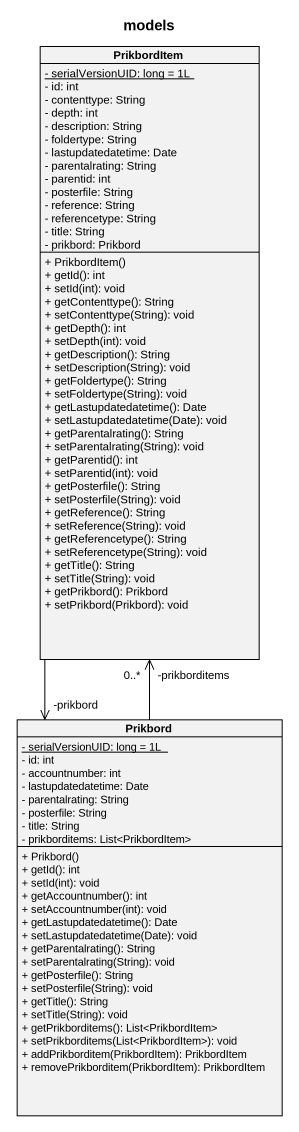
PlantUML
@startuml
title models
hide circle
hide empty members
skinparam classAttributeIconSize 0
class PrikbordItem {
  {static} - serialVersionUID: long = 1L
  - id: int
  - contenttype: String
  - depth: int
  - description: String
  - foldertype: String
  - lastupdatedatetime: Date
  - parentalrating: String
  - parentid: int
  - posterfile: String
  - reference: String
  - referencetype: String
  - title: String
  - prikbord: Prikbord
  + PrikbordItem()
  + getId(): int
  + setId(int): void
  + getContenttype(): String
  + setContenttype(String): void
  + getDepth(): int
  + setDepth(int): void
  + getDescription(): String
  + setDescription(String): void
  + getFoldertype(): String
  + setFoldertype(String): void
  + getLastupdatedatetime(): Date
  + setLastupdatedatetime(Date): void
  + getParentalrating(): String
  + setParentalrating(String): void
  + getParentid(): int
  + setParentid(int): void
  + getPosterfile(): String
  + setPosterfile(String): void
  + getReference(): String
  + setReference(String): void
  + getReferencetype(): String
  + setReferencetype(String): void
  + getTitle(): String
  + setTitle(String): void
  + getPrikbord(): Prikbord
  + setPrikbord(Prikbord): void
}
class Prikbord {
  {static} - serialVersionUID: long = 1L
  - id: int
  - accountnumber: int
  - lastupdatedatetime: Date
  - parentalrating: String
  - posterfile: String
  - title: String
  - prikborditems: List<PrikbordItem>
  + Prikbord()
  + getId(): int
  + setId(int): void
  + getAccountnumber(): int
  + setAccountnumber(int): void
  + getLastupdatedatetime(): Date
  + setLastupdatedatetime(Date): void
  + getParentalrating(): String
  + setParentalrating(String): void
  + getPosterfile(): String
  + setPosterfile(String): void
  + getTitle(): String
  + setTitle(String): void
  + getPrikborditems(): List<PrikbordItem>
  + setPrikborditems(List<PrikbordItem>): void
  + addPrikborditem(PrikbordItem): PrikbordItem
  + removePrikborditem(PrikbordItem): PrikbordItem
}
PrikbordItem --> "-prikbord" Prikbord
Prikbord -up-> "-prikborditems\n0..*" PrikbordItem
@enduml
